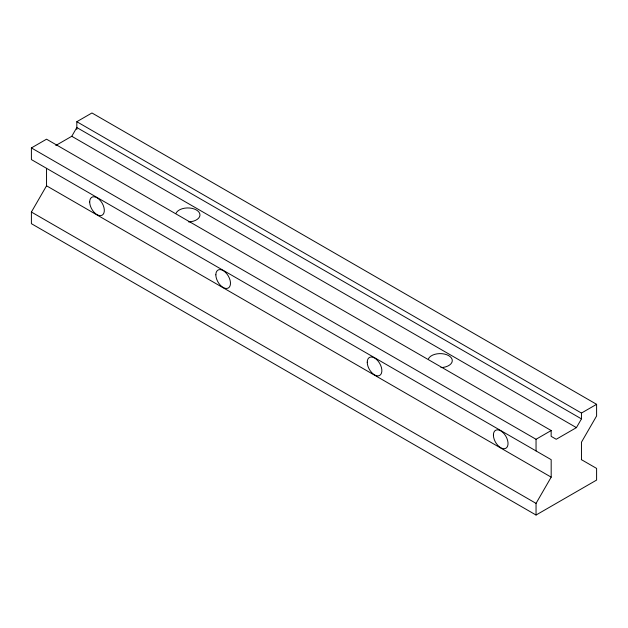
<?xml version="1.0" encoding="UTF-8"?>
<svg xmlns="http://www.w3.org/2000/svg" width="628" height="628" viewBox="0 0 628 628"><rect width="100%" height="100%" fill="white"/><g stroke="black" fill="none" stroke-linecap="round" stroke-linejoin="round"><path stroke-width="0.94" d="M55.79 145.5L71.773 136.276L76.82 127.531L581.457 418.884L576.418 427.629L556.227 439.278L551.133 436.342L551.18 430.541L46.543 139.188L31.4 147.925L31.4 159.583L551.18 459.672L551.18 477.154L536.045 503.381L536.045 515.031L596.6 480.075L596.6 468.417L581.308 459.586M536.045 515.031L31.4 223.678L31.4 212.029L46.543 185.802L46.543 168.32M76.82 129.478L76.82 121.706L91.955 112.969L596.6 404.322L596.6 415.971L581.457 442.198L581.457 459.68M31.4 147.925L536.045 439.278L551.18 430.541M76.82 121.706L581.457 413.059L596.6 404.322M71.773 136.276L576.418 427.629M46.543 185.802L551.18 477.154M31.4 212.029L536.045 503.381M581.457 413.059L581.457 418.884M536.045 439.278L536.045 450.935M428.445 358.8A12.136 7.002 0 0 1 442.01 353.69A12.136 7.002 0 0 1 452.278 360.919A12.136 7.002 0 0 1 440.95 367.608M176.123 213.127A12.136 7.002 0 0 1 189.687 208.017A12.136 7.002 0 0 1 199.963 215.247A12.136 7.002 0 0 1 188.628 221.927M493.404 435.055A10.346 5.974 60 0 0 504.378 448.714A10.346 5.974 60 0 0 504.378 434.074A10.346 5.974 60 0 0 493.404 435.055M367.239 362.223A10.346 5.974 60 0 0 378.213 375.874A10.346 5.974 60 0 0 378.213 361.241A10.346 5.974 60 0 0 367.239 362.223M89.686 201.973A10.346 5.974 60 0 0 100.661 215.632A10.346 5.974 60 0 0 100.661 200.991A10.346 5.974 60 0 0 89.686 201.973M215.844 274.813A10.346 5.974 60 0 0 226.826 288.464A10.346 5.974 60 0 0 226.826 273.832A10.346 5.974 60 0 0 215.844 274.813"/></g></svg>
